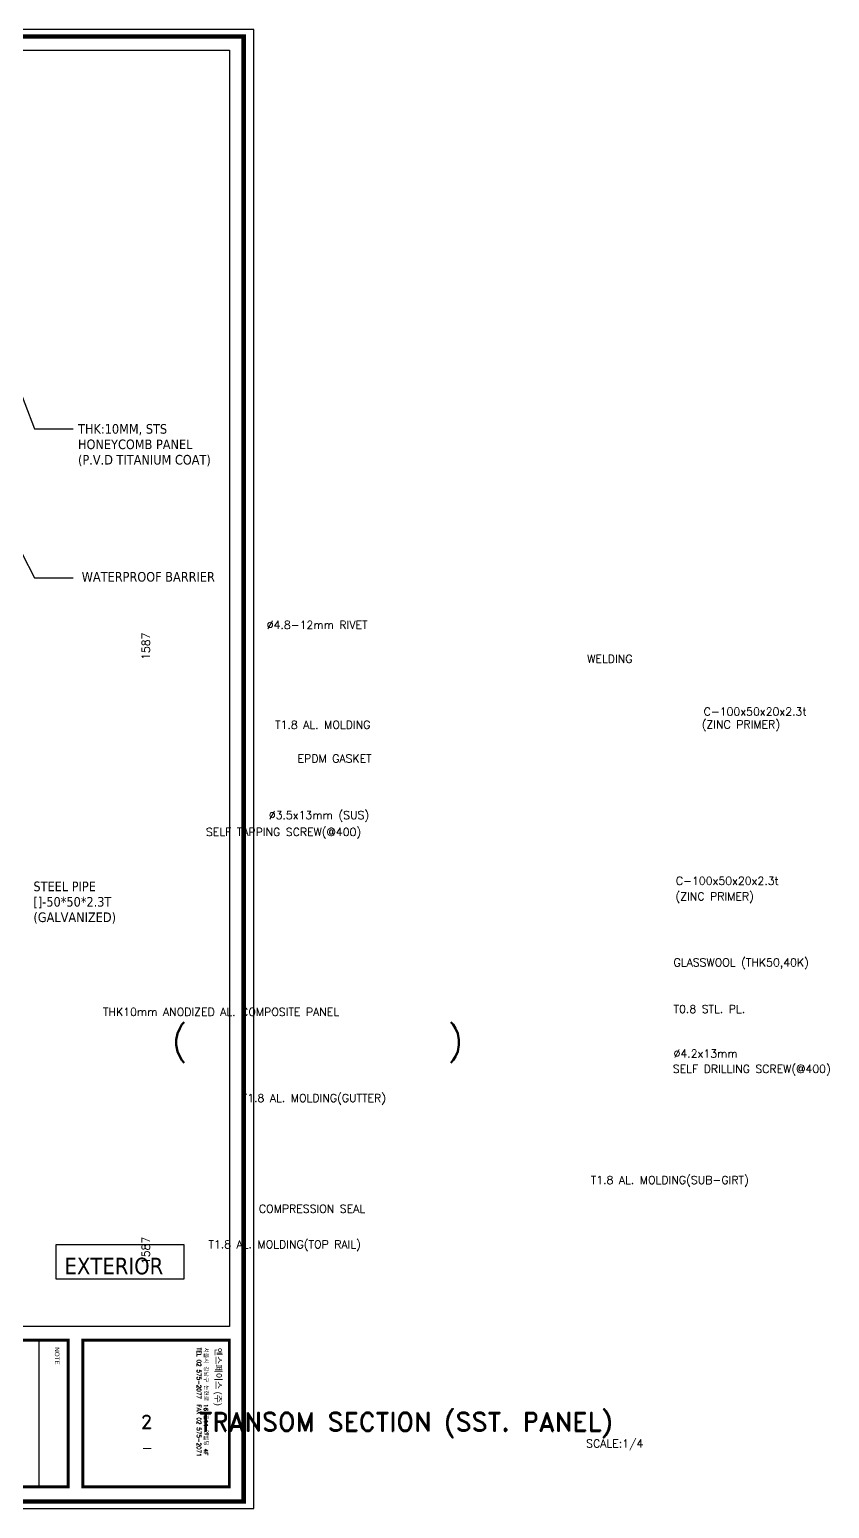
# Model space of a CAD drawing. Header units: millimetres. Extents: x 2352 to 12473, y 635 to 7997.
# Drawn here: x 4542 to 5142, y 2532 to 3641 of the extents above; entities that cross this region are included whole.
import ezdxf
from ezdxf.enums import TextEntityAlignment as Align

# ---------------------------------------------------------------- set-up
doc = ezdxf.new("R2010")
doc.units = ezdxf.units.MM
for name, color, linetype in [('1', 1, 'Continuous'), ('4', 4, 'Continuous'), ('A3', 7, 'Continuous'), ('nt', 34, 'Continuous'), ('REV01', 9, 'Continuous'), ('TE 07', 7, 'Continuous'), ('TEXT', 4, 'Continuous')]:
    doc.layers.add(name, color=color, linetype=linetype)
doc.styles.add('Expo M', font='Expo M.ttf')
doc.styles.add('HG', font='romand', dxfattribs={"bigfont": 'hg'})
doc.styles.add('HGTXT', font='romans.shx', dxfattribs={"bigfont": 'whgtxt.shx'})
doc.styles.add('HS', font='simplex', dxfattribs={"bigfont": 'hs'})
doc.styles.get("Standard").update_dxf_attribs({"font": 'arial.ttf'})
doc.dimstyles.new('DS2', dxfattribs={"dimscale": 2, "dimtxt": 1.8, "dimasz": 1.5, "dimexe": 1, "dimexo": 1, "dimgap": 0.5, "dimtad": 1, "dimtoh": 1, "dimdec": 1, "dimzin": 1, "dimdsep": 46, "dimtxsty": 'Expo M', "dimcen": 2, "dimadec": 1, "dimazin": 0, "dimtfac": 1, "dimtdec": 4, "dimtix": 1, "dimtmove": 1, "dimatfit": 3, "dimfxl": 1, "dimtolj": 1, "dimtzin": 1, "dimarcsym": 0})

# ---------------------------------------------------------------- blocks, each defined once
blk = doc.blocks.new('AL-TEMPLATE')
at = {"color": 9}
for p, q in [((2716.82, 1392.97), (2800.02, 1392.97)), ((2716.82, 1376.33), (2800.02, 1376.33)), ((2716.82, 1359.69), (2800.02, 1359.69)), ((2716.82, 1343.05), (2800.02, 1343.05)), ((2716.82, 1326.41), (2800.02, 1326.41)), ((2716.82, 1309.77), (2800.02, 1309.77)), ((2716.82, 1293.13), (2800.02, 1293.13)), ((2716.82, 1276.49), (2800.02, 1276.49)), ((2716.82, 1259.85), (2800.02, 1259.85)), ((2716.82, 1243.21), (2800.02, 1243.21)), ((2716.82, 1209.93), (2800.02, 1209.93)), ((2716.82, 1193.29), (2800.02, 1193.29)), ((2716.82, 1176.65), (2800.02, 1176.65)), ((2716.82, 1118.41), (2800.02, 1118.41)), ((2716.82, 1076.81), (2800.02, 1076.81)), ((2716.82, 1051.85), (2800.02, 1051.85))]:
    blk.add_line(p, q, dxfattribs=at)
for points, const_width in [([(1976.34, 1509.45), (2808.34, 1509.45), (2808.34, 927.05), (1976.34, 927.05)], 2.5), ([(2716.82, 1501.32), (2800.02, 1501.32), (2800.02, 1418.12), (2716.82, 1418.12)], 1.66), ([(2716.82, 1409.8), (2800.02, 1409.8), (2800.02, 1026.89), (2716.82, 1026.89)], 1.66)]:
    blk.add_lwpolyline(points, close=True, dxfattribs=dict(at, const_width=const_width))
at = {"color": 9, "const_width": 1.66}
for points in [[(2716.82, 1226.57), (2800.02, 1226.57)], [(2716.82, 1160.01), (2800.02, 1160.01)]]:
    blk.add_lwpolyline(points, dxfattribs=at)
at = {"layer": 'nt', "color": 254, "linetype": 'Continuous', "ltscale": 2}
blk.add_lwpolyline([(1972.34, 1515.25), (1972.34, 921.25), (2812.34, 921.25), (2812.34, 1515.25)], close=True, dxfattribs=at)
at = {"layer": 'TE 07'}
blk.add_lwpolyline([(1984.07, 1501.32), (2709.08, 1501.32), (2709.08, 935.18), (1984.07, 935.18)], close=True, dxfattribs=at)
at = {"color": 150, "insert": (2721.06, 1496.93), "char_height": 3.6698, "attachment_point": 1, "style": 'HGTXT'}
blk.add_mtext('{\\fExpo M|b0|i0|c129|p18;엔스페이스 (주)}', dxfattribs=at)
at = {"color": 7, "insert": (2720.94, 1489.17), "char_height": 2.3487, "attachment_point": 1, "style": 'HGTXT'}
blk.add_mtext('서울시 강남구 논현로 161길11 엔빌딩 4F\\PTEL 02 575-2077  FAX 02 575-2071', dxfattribs=at)
at = {"color": 9, "attachment_point": 1}
for s, insert, char_height, width in [('NOTE', (2720.76, 1404.73), 2.556, 438.9676), ('DESIGNED BYNOTE', (2719.01, 1224.39), 2.5559, 438.9676), ('DRAWN BYNOTE', (2719.56, 1209.04), 2.5559, 438.9676), ('CHECKED BYNOTE', (2719.56, 1192.25), 2.5559, 438.9676), ('APPROVED BYNOTE', (2720.1, 1175.04), 2.5559, 438.9676), ('DRAWING TITLE', (2720.1, 1158.4), 2.5559, 438.9675), ('SCALE', (2720.1, 1116.8), 2.556, 438.9675), ('{\\fﾱﾼﾸﾲ|b0|i0|c129|p49;DATE}', (2720.1, 1075.2), 2.5559, 438.9675), ('SHEET NO.', (2720.1, 1050.24), 2.556, 438.9675)]:
    blk.add_mtext(s, dxfattribs=dict(at, insert=insert, char_height=char_height, width=width))

msp = doc.modelspace()

# ---------------------------------------------------------------- linework, layer by layer
at = {"layer": 'TEXT', "color": 0}
msp.add_lwpolyline([(4562.03, 2730.07), (4657.78, 2730.07), (4657.78, 2704.08), (4562.03, 2704.08)], close=True, dxfattribs=at)

# ---------------------------------------------------------------- block references
at = {"layer": '4', "xscale": 1.32, "yscale": 1.32, "zscale": 1.32, "rotation": 270}
msp.add_blockref('AL-TEMPLATE', (2710.25, 6244.42), dxfattribs=at)

# ---------------------------------------------------------------- texts
at = {"color": 0, "linetype": 'ByBlock', "style": 'HS'}
for p in [(4629.32, 3178.56), (4629.32, 2725.55)]:
    msp.add_text('1587', height=6, rotation=90, dxfattribs=at).set_placement(p, align=Align.MIDDLE_CENTER)
at = {"layer": '1', "style": 'HG'}
for s, height, p in [('TRANSOM SECTION (SST. PANEL)', 14, (4669.08, 2590.08)), ('2', 10, (4625.57, 2592.13)), ('-', 8, (4625.9, 2573.72))]:
    msp.add_text(s, height=height, dxfattribs=at).set_placement(p)
at = {"layer": 'A3', "style": 'HG'}
msp.add_text('SCALE:1/4', height=6, dxfattribs=at).set_placement((4959.64, 2577.76))
at = {"layer": 'TEXT', "color": 7, "style": 'HS'}
for s, height, p in [('%%C4.8-12mm RIVET', 6, (4720.04, 3191.56)), ('WELDING', 6, (4960.48, 3166.14)), ('T1.8 AL. MOLDING', 6, (4726.31, 3116.69)), ('EPDM GASKET', 6, (4743.19, 3091.36)), ('%%C3.5x13mm (SUS)', 6, (4721.59, 3048.97)), ('SELF TAPPING SCREW(@400)', 6, (4674.45, 3036.32)), ('GLASSWOOL (THK50,40K)', 6, (5025.22, 2938.49)), ('THK10mm ANODIZED AL. COMPOSITE PANEL', 6, (4597.21, 2901.41)), ('T0.8 STL. PL.', 6, (5025.22, 2903.56)), ('(             )', 20, (4648.76, 2872.94)), ('%%C4.2x13mm', 6, (5025.22, 2870.15)), ('SELF DRILLING SCREW(@400)', 6, (5024.64, 2858.7)), ('T1.8 AL. MOLDING(GUTTER)', 6, (4701.3, 2836.85)), ('T1.8 AL. MOLDING(SUB-GIRT)', 6, (4963.11, 2775.36)), ('COMPRESSION SEAL', 6, (4714.19, 2753.79)), ('T1.8 AL. MOLDING(TOP RAIL)', 6, (4676.32, 2727.14))]:
    msp.add_text(s, height=height, dxfattribs=at).set_placement(p)
at = {"layer": 'TEXT', "color": 7, "linetype": 'Continuous', "style": 'HS'}
for s, p in [('C-100x50x20x2.3t', (5047.78, 3126.57)), ('(ZINC PRIMER)', (5046.28, 3116.9)), ('C-100x50x20x2.3t', (5026.96, 2999.67)), ('(ZINC PRIMER)', (5026.62, 2988.05))]:
    msp.add_text(s, height=6, dxfattribs=at).set_placement(p)
at = {"layer": 'TEXT', "char_height": 7.2, "line_spacing_factor": 0.963855}
for s, insert, width, attachment_point in [('\\pxql;{\\fTahoma|b0|i0|c0|p34;T\\fTahoma|b0|i0|c129|p34;HK:10MM,\\fTahoma|b0|i0|c0|p34; \\fTahoma|b0|i0|c129|p34;STS \\PHONEYCOMB \\fTahoma|b0|i0|c0|p34;PANEL\\fTahoma|b0|i0|c129|p34; \\P(P.V.D TITANIUM COAT)}', (4731.73, 3345.15), 153.244, 3), ('\\fTahoma;WATERPROOF BARRIER', (4581.26, 3234.24), 112.4594, 1), ('\\pxql;{\\fTahoma|b0|i0|c0|p34;STEEL PIPE\\P[]-\\fTahoma|b0|i0|c129|p34;5\\fTahoma|b0|i0|c0|p34;0*\\fTahoma|b0|i0|c129|p34;5\\fTahoma|b0|i0|c0|p34;0*\\fTahoma|b0|i0|c129|p34;2.3\\fTahoma|b0|i0|c0|p34;T\\P(GALVANIZED)}', (4545.02, 3002.13), 109.4191, 1)]:
    msp.add_mtext(s, dxfattribs=dict(at, insert=insert, width=width, attachment_point=attachment_point))
at = {"layer": 'TEXT', "color": 2, "true_color": 0xffff00, "insert": (4568.36, 2707.41), "char_height": 12.48, "width": 90.2586, "attachment_point": 7, "line_spacing_factor": 0.963855}
msp.add_mtext('\\fTahoma;EXTERIOR', dxfattribs=at)

# ---------------------------------------------------------------- leaders
at = {"layer": 'REV01'}
for points in [[(4531.43, 3379.56), (4545.88, 3341.69), (4574.87, 3341.69)], [(4495.19, 3327.78), (4545.88, 3229.89), (4574.87, 3229.89)]]:
    msp.add_leader(points, dimstyle='DS2', override={"dimgap": 0.5, "dimtad": 0}, dxfattribs=at)

doc.saveas('drawing.dxf')
